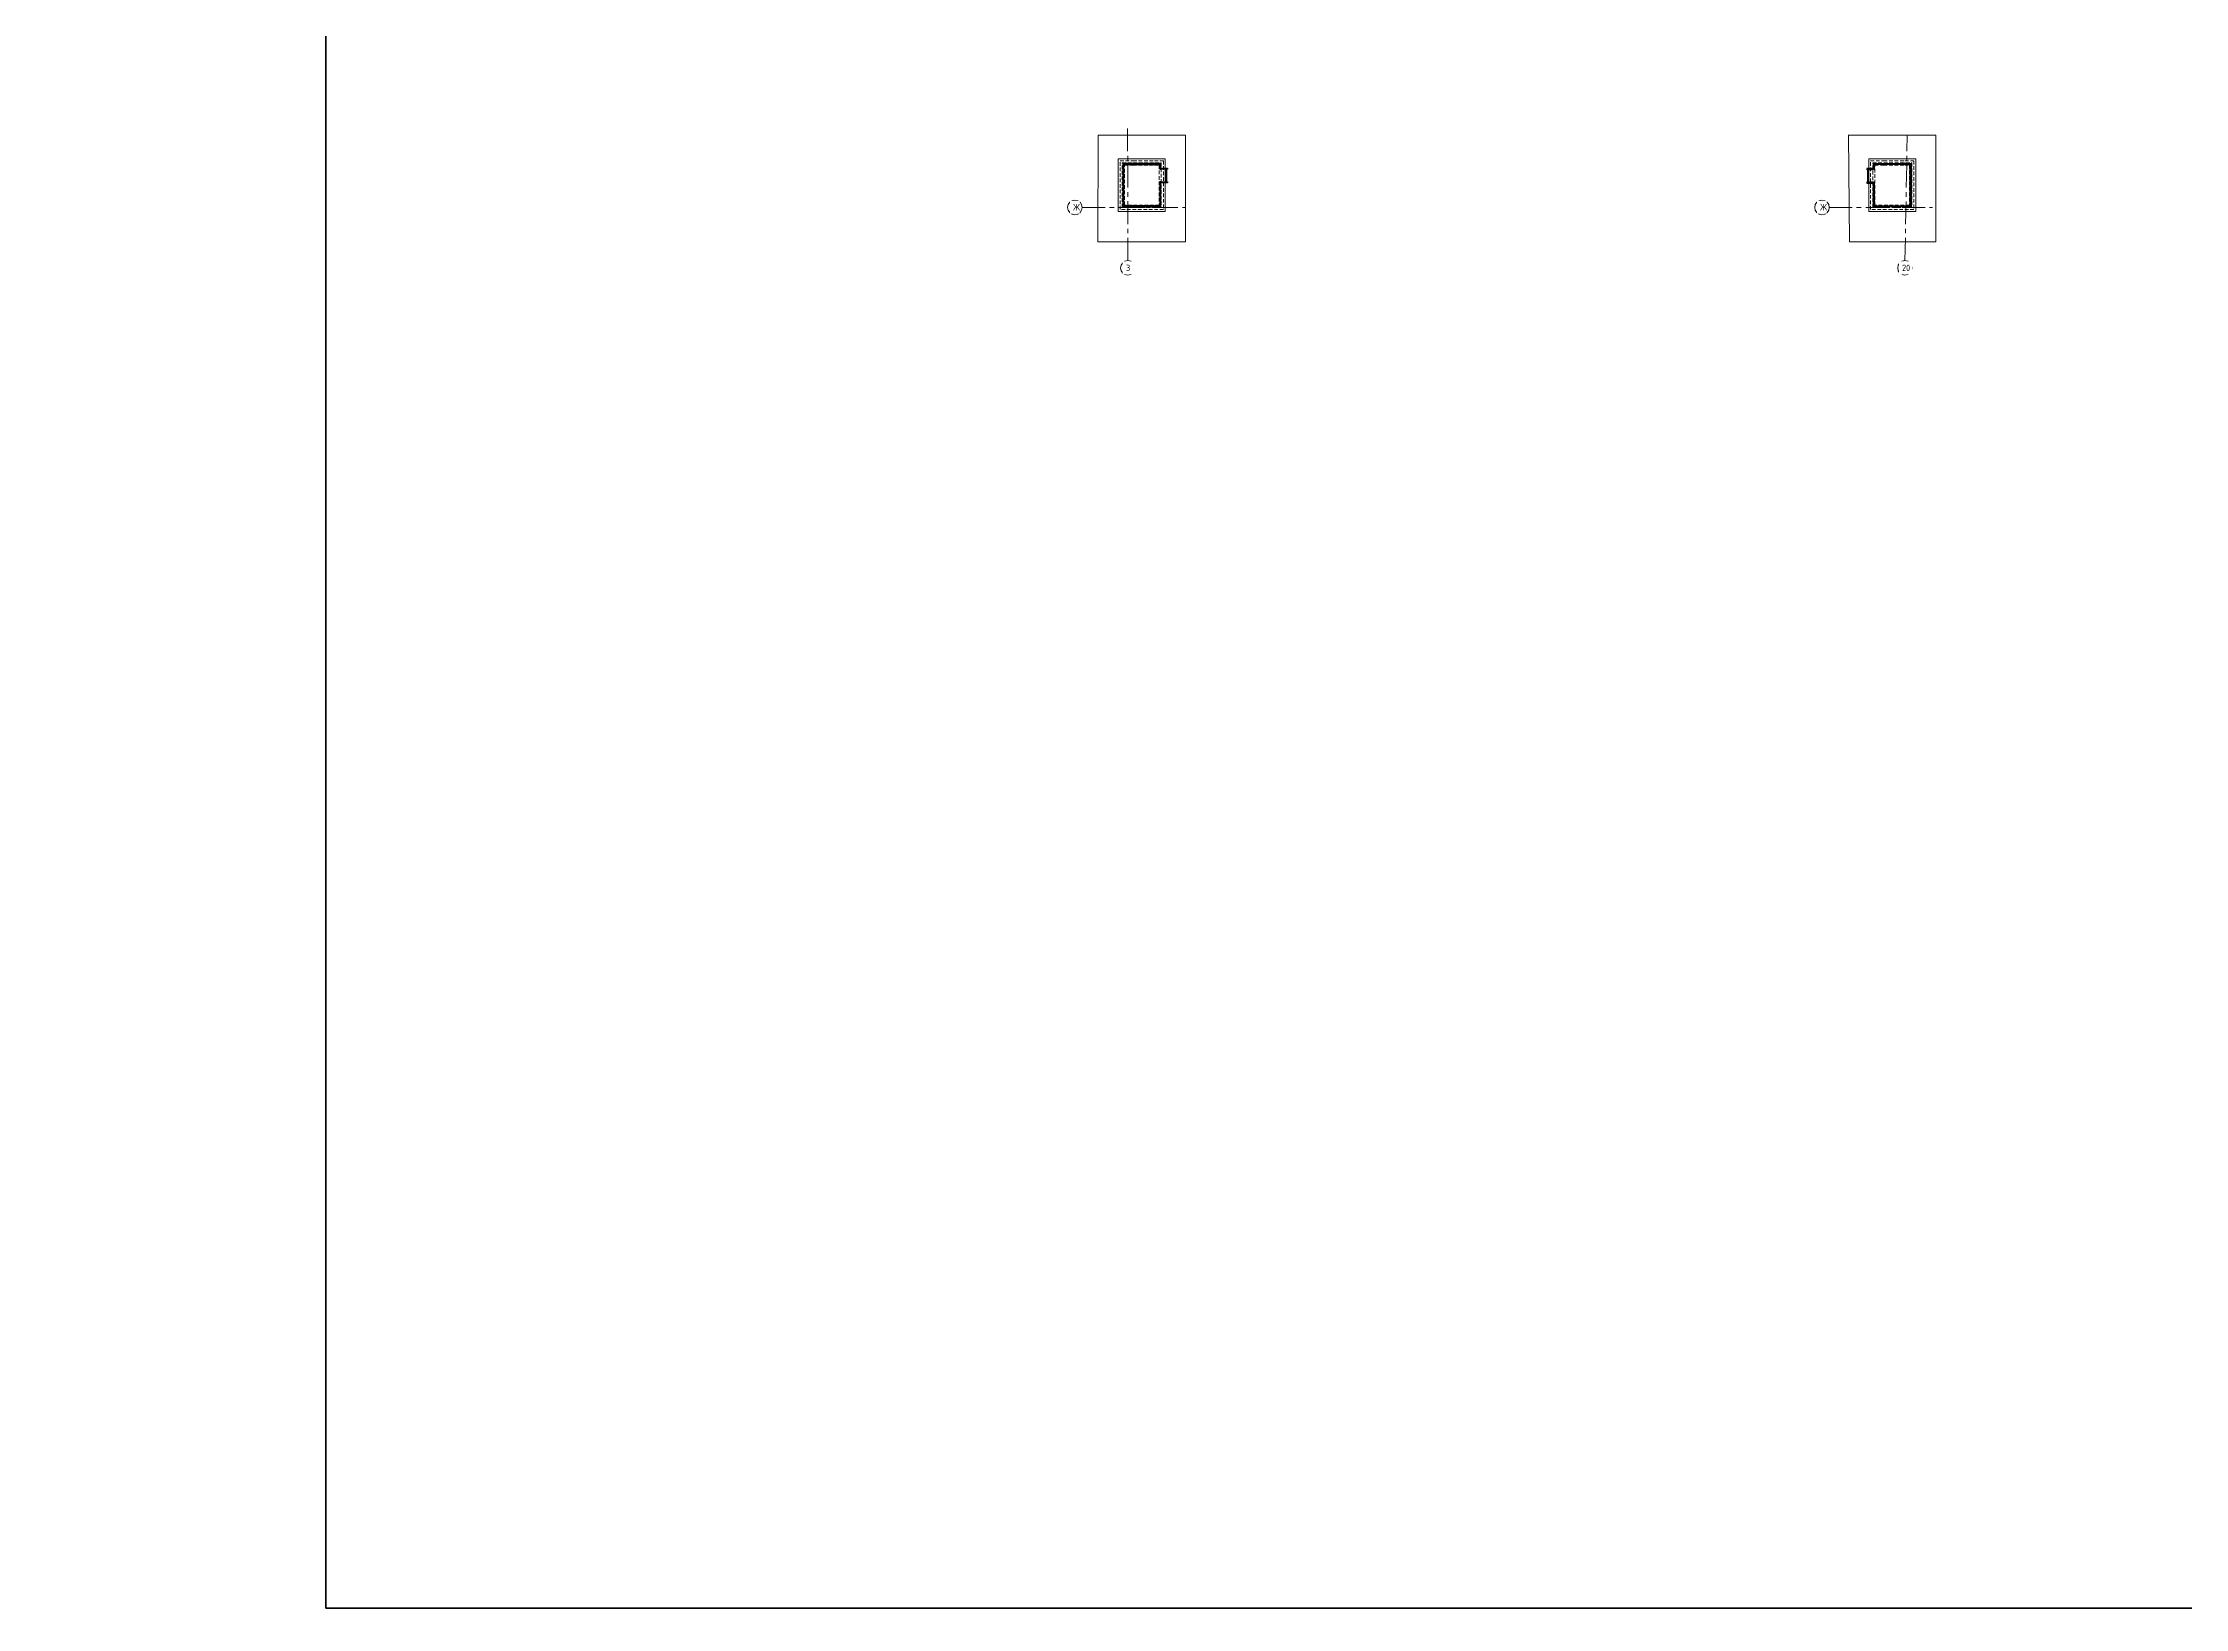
# Model space of a CAD drawing. Header units: millimetres. Extents: x -360149 to 682031, y -35655 to 209517.
# Drawn here: x 421606 to 539077, y -35655 to 50143 of the extents above; entities that cross this region are included whole.
import ezdxf
from ezdxf import colors
from ezdxf.entities.mleader import LeaderData, LeaderLine
from ezdxf.math import Vec2, Vec3

# ---------------------------------------------------------------- set-up
doc = ezdxf.new("R2010")
doc.units = ezdxf.units.MM
doc.header["$MEASUREMENT"] = 0
doc.linetypes.add('CENTER', pattern=[2, 1.25, -0.25, 0.25, -0.25])
doc.linetypes.add('HIDDEN', pattern=[6, 4, -2])
doc.layers.get('0').update_dxf_attribs({"color": 250, "lineweight": 9})
for name, color, linetype, lineweight in [('!!!_АР_отделка', 92, 'Continuous', 13), ('АР_Лестницы ограждение', 94, 'Continuous', 25), ('АР_Оси', 195, 'Continuous', 9), ('АР_Отметки', 250, 'Continuous', 15), ('перекр 0.3', 181, 'Continuous', 30), ('ПРОЕМЫ ОВ', 173, 'Continuous', 50), ('РАЗМЕРЫ ВНУТРЕННИЕ', 137, 'Continuous', 5), ('Специальное оборудование', 7, 'Continuous', 9)]:
    doc.layers.add(name, color=color, linetype=linetype, lineweight=lineweight)
doc.styles.add('ISOCPEUR', font='isocpeur.ttf', dxfattribs={"width": 0.7})
doc.styles.add('ГОСТ 2.304', font='isocpeur.ttf', dxfattribs={"width": 0.7})

# ---------------------------------------------------------------- blocks, each defined once
blk = doc.blocks.new('_DotSmall')
at = {"color": 0, "linetype": 'ByBlock', "const_width": 0.5}
blk.add_lwpolyline([(-0.0625, 0, 1), (0.0625, 0, 1)], format="xyb", close=True, dxfattribs=at)
blk = doc.blocks.new('LADDER_12760 - LADDER_12760-5164013-3_1 этаж')
at = {"layer": 'Специальное оборудование'}
for p, q in [((25, 95), (-50, 95)), ((-50, 95), (-50, 88)), ((-50, 88), (18, 88)), ((0, 0), (25, 0)), ((0, -76.2), (0, 0)), ((18, 88), (18, 0)), ((25, 0), (25, 95)), ((25, 0), (25, -76.2)), ((575, 95), (575, 0)), ((650, 95), (575, 95)), ((575, 0), (600, 0)), ((575, -76.2), (575, 0)), ((582, 0), (582, 88)), ((582, 88), (650, 88)), ((600, 0), (600, -76.2)), ((650, 88), (650, 95)), ((25, -76.2), (0, -76.2)), ((25, -25.4), (575, -25.4)), ((575, -45.4), (25, -45.4)), ((600, -76.2), (575, -76.2))]:
    blk.add_line(p, q, dxfattribs=at)

msp = doc.modelspace()

# ---------------------------------------------------------------- linework, layer by layer
at = {"layer": '!!!_АР_отделка', "color": 18, "true_color": 0x000000}
for points in [[(520625.63, 45092.85), (520670.26, 39240.51)], [(523613.73, 39239.45), (525405.44, 39239.45), (525405.07, 45083.48), (522265.35, 45083.48), (520625.63, 45083.48)], [(520670.26, 39240.51), (523613.73, 39239.45)]]:
    msp.add_lwpolyline(points, dxfattribs=at)
for points in [[(483153.6, 40903.44), (480573.62, 40903.36), (480573.46, 43783.69), (483153.43, 43783.77)], [(521725.24, 40903.43), (524305.21, 40903.51), (524305.21, 43783.71), (521725.24, 43783.63)]]:
    msp.add_lwpolyline(points, close=True, dxfattribs=at)
at = {"layer": 'АР_Лестницы ограждение', "color": 18, "lineweight": 25, "true_color": 0x000000}
for points in [[(480880.84, 41160.23), (480880.84, 43534.72), (480830.04, 43534.72), (480830.04, 41160.23)], [(480830.8, 43483.92), (482901.91, 43483.92), (482901.91, 43534.72), (480830.8, 43534.72)], [(482901.91, 43215.14), (482901.91, 43534.72), (482851.11, 43534.72), (482851.11, 43215.14)], [(524053.88, 43476.94), (521982.77, 43476.94), (521982.77, 43527.74), (524053.88, 43527.74)], [(521982.77, 43208.16), (521982.77, 43527.74), (522033.57, 43527.74), (522033.57, 43208.16)], [(524003.85, 41153.25), (524003.85, 43527.74), (524054.65, 43527.74), (524054.65, 41153.25)], [(482901.91, 41160.23), (482901.91, 42516.36), (482851.11, 42516.36), (482851.11, 41160.23)], [(482901.91, 43268.58), (483270.81, 43268.58), (483270.81, 43215.14), (482901.91, 43215.14)], [(482901.91, 42516.36), (483270.81, 42516.36), (483270.81, 42462.92), (482901.91, 42462.92)], [(521982.77, 43261.6), (521613.87, 43261.6), (521613.87, 43208.16), (521982.77, 43208.16)], [(521982.77, 42509.38), (521613.87, 42509.38), (521613.87, 42455.94), (521982.77, 42455.94)], [(521982.77, 41153.25), (521982.77, 42509.38), (522033.57, 42509.38), (522033.57, 41153.25)], [(480830.04, 41160.23), (482901.91, 41160.23), (482901.91, 41211.03), (480830.04, 41211.03)], [(524054.65, 41153.25), (521982.77, 41153.25), (521982.77, 41204.05), (524054.65, 41204.05)]]:
    msp.add_lwpolyline(points, close=True, dxfattribs=at)
at = {"layer": 'АР_Оси', "linetype": 'CENTER', "ltscale": 1000}
for p, q in [((481100.09, 38206.83), (481088.73, 45594.02)), ((523715.09, 38206.83), (523835.21, 45083.48)), ((478599.06, 41123.51), (484254.65, 41123.51)), ((519562.7, 41123.51), (525218.29, 41123.51))]:
    msp.add_line(p, q, dxfattribs=at)
at = {"layer": 'АР_Оси', "ltscale": 0.5}
for centre in [(478199.06, 41123.51), (519162.7, 41123.51), (481100.09, 37806.83), (523715.09, 37806.83)]:
    msp.add_circle(centre, 400, dxfattribs=at)
at = {"layer": 'перекр 0.3', "color": 7, "linetype": 'HIDDEN', "lineweight": 5, "ltscale": 50}
for points in [[(482560.33, 43683.63), (483053.14, 43683.68), (483053.48, 41003.47), (480673.48, 41003.33), (480673.52, 43683.53), (481393.33, 43683.58), (482560.33, 43683.63)], [(480799.98, 43563.46), (482933.34, 43563.6), (482933.47, 41123.47), (480793.47, 41123.33), (480793.34, 43563.46), (480895.68, 43563.47), (480799.98, 43563.46)], [(523712.19, 43683.78), (524205.01, 43683.82), (524205.35, 41003.62), (521825.35, 41003.47), (521825.38, 43683.68), (522545.19, 43683.72), (523712.19, 43683.78)], [(521951.84, 43563.6), (524085.2, 43563.75), (524085.34, 41123.61), (521945.34, 41123.48), (521945.2, 43563.61), (522047.55, 43563.61), (521951.84, 43563.6)], [(523478.95, 43563.47), (524085.35, 43563.47), (524085.35, 41123.47), (521945.35, 41123.47), (521945.35, 43563.47), (522311.95, 43563.47)], [(482560.35, 43443.56), (482560.35, 43443.56), (482813.35, 43443.59), (482813.47, 41243.46), (480913.47, 41243.34), (480913.35, 43443.47), (481393.35, 43443.5), (482560.35, 43443.56)], [(523712.21, 43443.7), (523712.21, 43443.7), (523965.21, 43443.73), (523965.33, 41243.6), (522065.33, 41243.49), (522065.21, 43443.62), (522545.21, 43443.65), (523712.21, 43443.7)]]:
    msp.add_lwpolyline(points, dxfattribs=at)
at = {"layer": 'РАЗМЕРЫ ВНУТРЕННИЕ', "color": 18, "true_color": 0x000000}
for points in [[(479473.48, 45084.8), (479449.5, 39242.64), (484254.62, 39239.69)], [(484254.62, 45083.01), (479473.48, 45084.8), (479473.48, 45084.8)], [(484254.62, 39239.69), (484254.62, 45083.01)], [(483990.55, 39239.7), (484254.62, 39239.69)]]:
    msp.add_lwpolyline(points, dxfattribs=at)

# ---------------------------------------------------------------- block references
at = {"layer": 'Специальное оборудование', "yscale": 1.2705, "zscale": 1.2705}
for p, xscale, rotation in [((483174, 43246.9), -1.2705, 90.00000000000024), ((521710.68, 43239.92), 1.2705, 269.9999999999997)]:
    msp.add_blockref('LADDER_12760 - LADDER_12760-5164013-3_1 этаж', p, dxfattribs=dict(at, xscale=xscale, rotation=rotation))

# ---------------------------------------------------------------- leaders
at = {"layer": 'АР_Отметки'}
ml = msp.add_multileader_mtext('Standard', dxfattribs=at)
ml.set_content('+19,400', color=256, style='ISOCPEUR')
ml.set_leader_properties(color=256, linetype='Continuous', lineweight=-1)
ml.set_arrow_properties(name='DOTSMALL')
ml.build(insert=Vec2(0, 0))
ml.multileader.update_dxf_attribs({"has_text_frame": 1, "text_left_attachment_type": 4, "text_right_attachment_type": 4, "dogleg_length": 100, "arrow_head_size": 180})
ctx = ml.context
ctx.base_point, ctx.char_height, ctx.arrow_head_size, ctx.landing_gap_size, ctx.plane_origin = Vec3(521638.62, 76875.13), 250, 180, 50, Vec3(521557.22, 75164.44)
ctx.left_attachment, ctx.right_attachment = 4, 4
notes = []
notes.append((ctx, [(0, (0, 0, 0), (0, 0), (1, 0), 1, [])]))
ctx.mtext.insert, ctx.mtext.width, ctx.mtext.defined_height, ctx.mtext.line_spacing_style, ctx.mtext.flow_direction = Vec3(521688.62, 77208.46), 696.0353, 776.46, 2, 5
for ctx, leaders in notes:
    for number, flags, end, landing, length, lines in leaders:
        leader = LeaderData()
        leader.index, (leader.has_last_leader_line, leader.has_dogleg_vector, leader.attachment_direction) = number, flags
        leader.last_leader_point, leader.dogleg_vector, leader.dogleg_length = Vec3(end), Vec3(landing), length
        for number, points, colour, breaks in lines:
            line = LeaderLine()
            line.index, line.vertices, line.color, line.breaks = number, Vec3.list(points), colors.encode_raw_color(colour), breaks
            leader.lines.append(line)
        ctx.leaders.append(leader)

# ---------------------------------------------------------------- next in the draw order: texts
at = {"layer": 'АР_Оси', "char_height": 350, "attachment_point": 1, "line_spacing_factor": 1.149209, "style": 'ГОСТ 2.304', "bg_fill": 2}
for s, insert, width in [('{\\W0.8;Ж}', (478099.24, 41301.29), 178.2056), ('{\\W0.8;Ж}', (519062.88, 41301.29), 178.2056), ('{\\W0.8;20}', (523553.8, 37984.61), 392.5608)]:
    msp.add_mtext(s, dxfattribs=dict(at, insert=insert, width=width))
at = {"layer": 'АР_Оси', "insert": (481000.27, 37984.61), "char_height": 350, "attachment_point": 1, "line_spacing_factor": 1.149209, "style": 'ГОСТ 2.304', "bg_fill": 2}
msp.add_mtext('{\\W0.8;3}', dxfattribs=at)

# ---------------------------------------------------------------- next in the draw order: linework, layer by layer
at = {"layer": 'ПРОЕМЫ ОВ', "ltscale": 500}
msp.add_lwpolyline([(672283.57, 209517.11), (437125.13, 209517.11), (437125.13, -35655.01), (672283.57, -35655.01)], close=True, dxfattribs=at)

# ---------------------------------------------------------------- next in the draw order: leaders
at = {"layer": 'АР_Отметки'}
ml = msp.add_multileader_mtext('Standard', dxfattribs=at)
ml.set_content('Л.4', color=256, style='ISOCPEUR')
ml.set_leader_properties(color=256, linetype='Continuous', lineweight=-1)
ml.set_arrow_properties(name='DOTSMALL')
ml.build(insert=Vec2(0, 0))
ml.multileader.update_dxf_attribs({"has_text_frame": 1, "text_left_attachment_type": 4, "text_right_attachment_type": 4, "dogleg_length": 100, "arrow_head_size": 180})
ctx = ml.context
ctx.base_point, ctx.char_height, ctx.arrow_head_size, ctx.landing_gap_size, ctx.plane_origin = Vec3(492034.94, 129862.56), 250, 180, 50, Vec3(520155.38, 117704.9)
ctx.left_attachment, ctx.right_attachment = 4, 4
notes = []
notes.append((ctx, [(0, (0, 0, 0), (0, 0), (1, 0), 1, [])]))
ctx.mtext.insert, ctx.mtext.width, ctx.mtext.line_spacing_style, ctx.mtext.flow_direction = Vec3(492084.94, 130195.89), 852.697, 2, 5
ml = msp.add_multileader_mtext('Standard', dxfattribs=at)
ml.set_content('+19,400', color=256, style='ISOCPEUR')
ml.set_leader_properties(color=256, linetype='Continuous', lineweight=-1)
ml.set_arrow_properties(name='DOTSMALL')
ml.build(insert=Vec2(0, 0))
ml.multileader.update_dxf_attribs({"has_text_frame": 1, "text_left_attachment_type": 4, "text_right_attachment_type": 4, "dogleg_length": 100, "arrow_head_size": 180})
ctx = ml.context
ctx.base_point, ctx.char_height, ctx.arrow_head_size, ctx.landing_gap_size, ctx.plane_origin = Vec3(481272.79, 76579.15), 250, 180, 50, Vec3(481275.76, 74391.8)
ctx.left_attachment, ctx.right_attachment = 4, 4
notes.append((ctx, [(0, (0, 0, 0), (0, 0), (1, 0), 1, [])]))
ctx.mtext.insert, ctx.mtext.width, ctx.mtext.defined_height, ctx.mtext.line_spacing_style, ctx.mtext.flow_direction = Vec3(481322.79, 76912.48), 696.0353, 776.46, 2, 5
for ctx, leaders in notes:
    for number, flags, end, landing, length, lines in leaders:
        leader = LeaderData()
        leader.index, (leader.has_last_leader_line, leader.has_dogleg_vector, leader.attachment_direction) = number, flags
        leader.last_leader_point, leader.dogleg_vector, leader.dogleg_length = Vec3(end), Vec3(landing), length
        for number, points, colour, breaks in lines:
            line = LeaderLine()
            line.index, line.vertices, line.color, line.breaks = number, Vec3.list(points), colors.encode_raw_color(colour), breaks
            leader.lines.append(line)
        ctx.leaders.append(leader)

doc.saveas('drawing.dxf')
